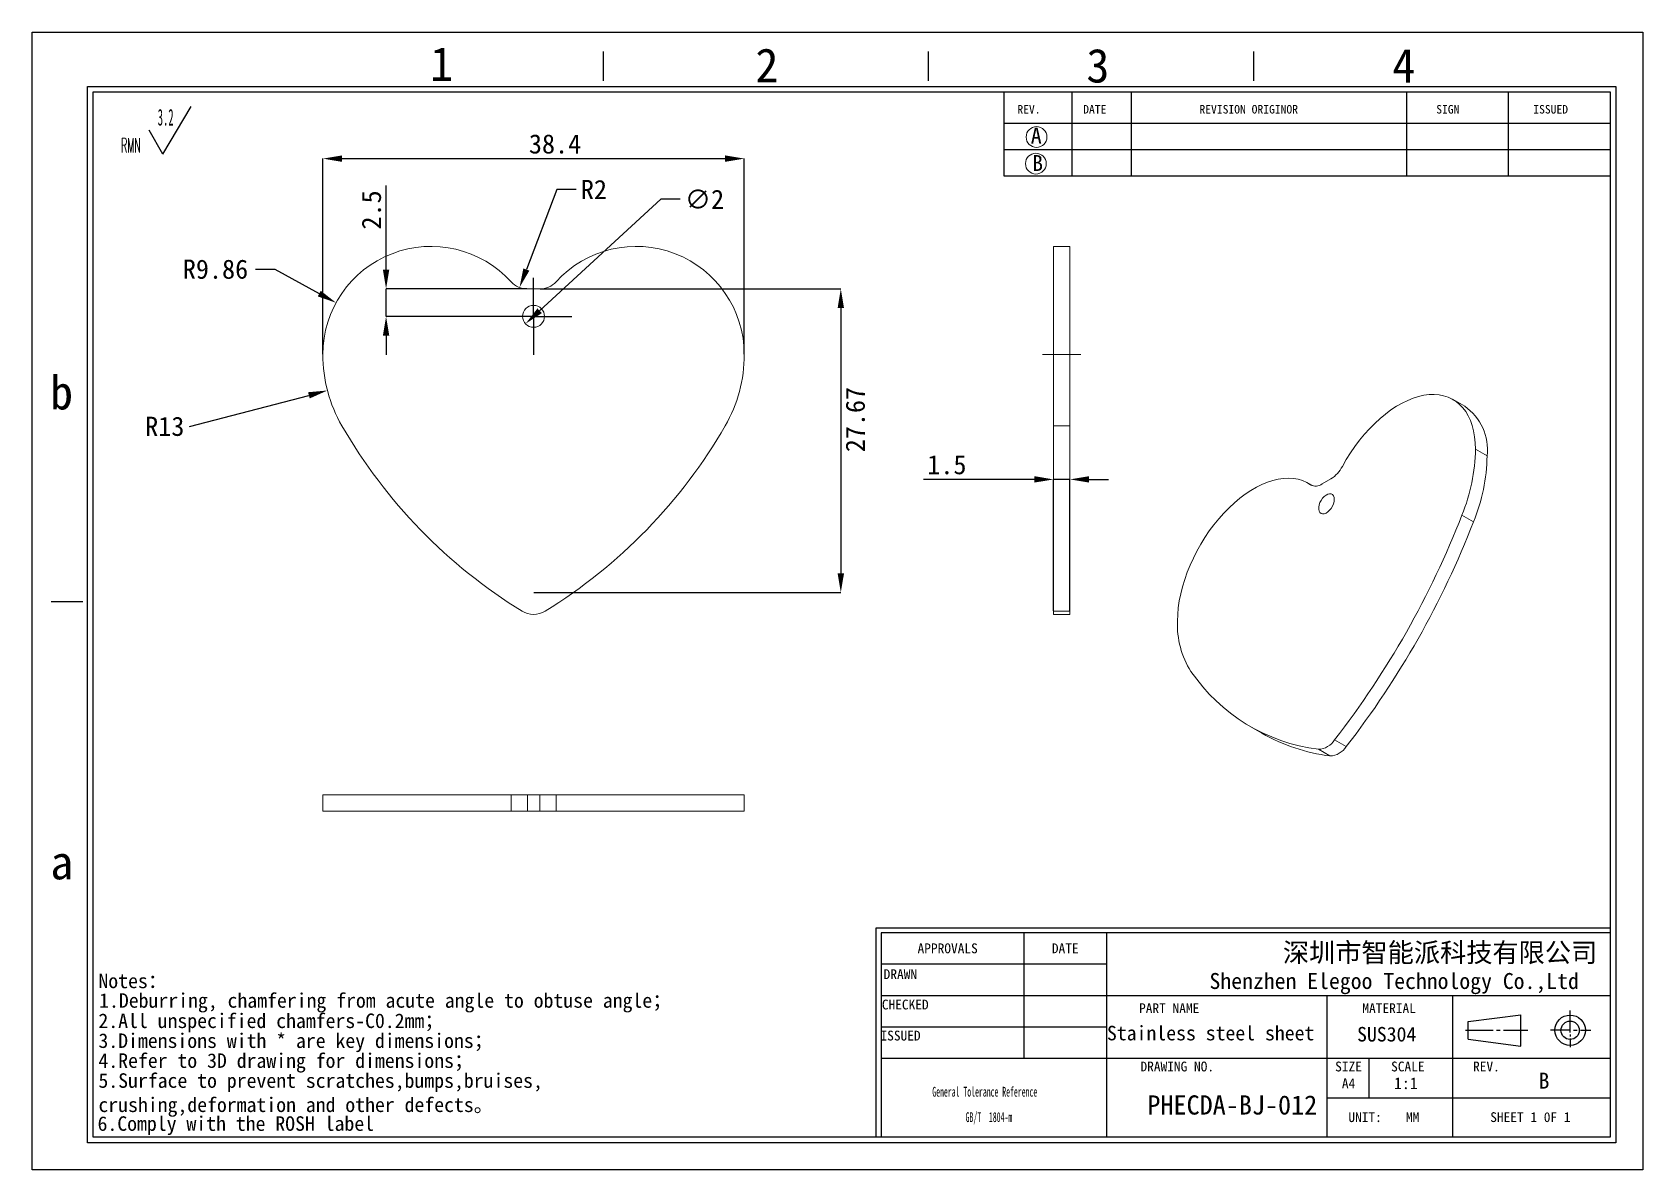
# Model space of a CAD drawing. Header units: millimetres. Extents: x 2 to 295, y 1 to 209.
import ezdxf

# ---------------------------------------------------------------- set-up
doc = ezdxf.new("R2010")
doc.units = ezdxf.units.MM
doc.header["$PDSIZE"] = -1
doc.linetypes.add('CENTERX2', pattern=[20.32, 12.7, -2.54, 2.54, -2.54])
doc.layers.add('SLD-0', color=179, linetype='Continuous')
doc.layers.add('蓝色线', color=5, linetype='Continuous', lineweight=15)
doc.styles.add('3', font='simfang.ttf')
doc.styles.add('C', font='simfang.ttf')
doc.styles.add('SLDTEXTSTYLE1', font='TXT', dxfattribs={"width": 0.469, "bigfont": 'bigfont'})
doc.styles.add('SLDTEXTSTYLE2', font='TXT', dxfattribs={"width": 0.469})
doc.styles.add('SLDTEXTSTYLE8', font='TXT', dxfattribs={"width": 0.484})
doc.dimstyles.new('SLDDIMSTYLE0', dxfattribs={"dimtxt": 3.5, "dimasz": 3.5, "dimexe": 0, "dimexo": 0.0625, "dimgap": 0.875, "dimtad": 0, "dimtih": 1, "dimtoh": 1, "dimlfac": 0.5, "dimrnd": 1e-09, "dimzin": 12, "dimdsep": 46, "dimtxsty": 'SLDTEXTSTYLE2', "dimsah": 1, "dimcen": 0, "dimadec": 0, "dimazin": 3, "dimtfac": 1, "dimtmove": 0, "dimatfit": 3, "dimfxl": 1, "dimfrac": 2, "dimtolj": 1, "dimtzin": 12, "dimarcsym": 0})
doc.dimstyles.new('SLDDIMSTYLE1', dxfattribs={"dimtxt": 3.5, "dimasz": 3.5, "dimexe": 0, "dimexo": 0.0625, "dimgap": 0.875, "dimtad": 0, "dimtih": 1, "dimtoh": 1, "dimlfac": 0.5, "dimrnd": 1e-09, "dimzin": 12, "dimdsep": 46, "dimtxsty": 'SLDTEXTSTYLE2', "dimsah": 1, "dimcen": 0, "dimadec": 0, "dimazin": 3, "dimtfac": 1, "dimtofl": 0, "dimtmove": 0, "dimatfit": 3, "dimfxl": 1, "dimfrac": 2, "dimtolj": 1, "dimtzin": 12, "dimarcsym": 0})
doc.dimstyles.new('SLDDIMSTYLE2', dxfattribs={"dimtxt": 3.5, "dimasz": 3.5, "dimexe": 0, "dimexo": 0.0625, "dimgap": 0.875, "dimtad": 0, "dimtih": 1, "dimtoh": 1, "dimlfac": 0.5, "dimrnd": 1e-09, "dimzin": 12, "dimdsep": 46, "dimtxsty": 'SLDTEXTSTYLE2', "dimsah": 1, "dimcen": 0, "dimadec": 0, "dimazin": 3, "dimtfac": 1, "dimtofl": 0, "dimtmove": 1, "dimatfit": 3, "dimfxl": 1, "dimfrac": 2, "dimtolj": 1, "dimtzin": 12, "dimarcsym": 0})
doc.dimstyles.new('SLDDIMSTYLE3', dxfattribs={"dimtxt": 3.5, "dimasz": 3.5, "dimexe": 0, "dimexo": 0.0625, "dimgap": 0.875, "dimtad": 2, "dimlfac": 0.5, "dimrnd": 1e-09, "dimzin": 12, "dimdsep": 46, "dimtxsty": 'SLDTEXTSTYLE2', "dimsah": 1, "dimcen": 0.09, "dimadec": 0, "dimazin": 3, "dimtfac": 1, "dimtofl": 0, "dimtmove": 0, "dimatfit": 3, "dimfxl": 1, "dimfrac": 2, "dimtolj": 1, "dimtzin": 12, "dimarcsym": 0})
doc.dimstyles.new('SLDDIMSTYLE4', dxfattribs={"dimtxt": 3.5, "dimasz": 3.5, "dimexe": 0, "dimexo": 0.0625, "dimgap": 0.875, "dimtad": 2, "dimlfac": 0.5, "dimrnd": 1e-09, "dimzin": 12, "dimdsep": 46, "dimtxsty": 'SLDTEXTSTYLE2', "dimsah": 1, "dimcen": 0.09, "dimadec": 0, "dimazin": 3, "dimtfac": 1, "dimtmove": 0, "dimatfit": 0, "dimfxl": 1, "dimfrac": 2, "dimtolj": 1, "dimtzin": 12, "dimarcsym": 0})

# ---------------------------------------------------------------- blocks, each defined once
blk = doc.blocks.new('SW_NOTE_0')
at = {"layer": 'SLD-0', "color": 0, "attachment_point": 1, "style": 'C'}
for s, insert, char_height in [('Notes：', (0.25, 8.25), 2.646), ('1.Deburring, chamfering from acute angle to obtuse angle；', (0.38, 4.68), 2.6458), ('2.All unspecified chamfers-C0.2mm；', (0.25, 0.98), 2.6458), ('3.{\\fSimSun|b0|i0|c134|p2;Dimensions with * are key dimensions}；', (0.25, -2.65), 2.6458), ('4.Refer to 3D drawing for dimensions；', (0.25, -6.28), 2.6458), ('5.Surface to prevent scratches,bumps,bruises,\\Pcrushing,deformation and other defects。', (0.25, -9.92), 2.6458), ('6.Comply with the ROSH label', (0.09, -17.76), 2.6458)]:
    blk.add_mtext(s, dxfattribs=dict(at, insert=insert, char_height=char_height))
blk = doc.blocks.new('SW_NOTE_1')
at = {"layer": 'SLD-0', "color": 0}
for q in [(12.74, 9.16), (5.08, 4.83)]:
    blk.add_line((7.63, 0.49), q, dxfattribs=at)
at = {"layer": 'SLD-0', "color": 0, "attachment_point": 1}
for s, insert, char_height, style in [('3.2', (6.67, 8.73), 3.032, 'SLDTEXTSTYLE2'), ('{\\Ftxt,bigfont|c134;RMN}', (0, 3.41), 2.6458, 'SLDTEXTSTYLE1')]:
    blk.add_mtext(s, dxfattribs=dict(at, insert=insert, char_height=char_height, style=style))
blk = doc.blocks.new('SW_NOTE_2')
at = {"layer": 'SLD-0', "color": 0, "char_height": 1.7927, "attachment_point": 2, "style": 'SLDTEXTSTYLE8'}
for s, insert in [('General Tolerance Reference', (12.75, 2.31)), ('GB/T  1804-m', (13.51, -2.32))]:
    blk.add_mtext(s, dxfattribs=dict(at, insert=insert))
blk = doc.blocks.new('_D')
at = {"layer": 'Defpoints', "color": 0}
for p in [(94.43, 158.23), (91.49, 155.52)]:
    blk.add_point(p, dxfattribs=at)
at = {"layer": 'SLD-0', "color": 0, "lineweight": -2}
for p, q in [((116.17, 178.21), (94.06, 157.89)), ((119.67, 178.21), (116.17, 178.21))]:
    blk.add_line(p, q, dxfattribs=at)
at = {"layer": 'SLD-0', "color": 0}
blk.add_solid([(93.67, 158.32), (94.46, 157.46), (91.49, 155.52)], dxfattribs=at)
at = {"layer": 'SLD-0', "color": 0, "insert": (120.54, 179.96), "char_height": 3.5, "attachment_point": 1, "style": '3'}
blk.add_mtext('\\A1;∅2', dxfattribs=at)
blk = doc.blocks.new('_D_1')
at = {"layer": 'Defpoints', "color": 0}
for p in [(56.97, 159.35), (74.28, 149.9)]:
    blk.add_point(p, dxfattribs=at)
at = {"layer": 'SLD-0', "color": 0, "lineweight": -2}
for p, q in [((42.29, 165.45), (45.79, 165.45)), ((45.79, 165.45), (53.89, 161.03))]:
    blk.add_line(p, q, dxfattribs=at)
at = {"layer": 'SLD-0', "color": 0}
blk.add_solid([(54.17, 161.54), (53.62, 160.51), (56.97, 159.35)], dxfattribs=at)
at = {"layer": 'SLD-0', "color": 0, "insert": (29.04, 167.23), "char_height": 3.5, "attachment_point": 1, "style": '3'}
blk.add_mtext('\\A1;R9.86', dxfattribs=at)
blk = doc.blocks.new('_D_2')
at = {"layer": 'Defpoints', "color": 0}
for p in [(80.56, 149.9), (55.4, 143.36)]:
    blk.add_point(p, dxfattribs=at)
at = {"layer": 'SLD-0', "color": 0, "lineweight": -2}
blk.add_line((30.26, 136.81), (52.01, 142.47), dxfattribs=at)
at = {"layer": 'SLD-0', "color": 0}
blk.add_solid([(51.86, 143.04), (52.16, 141.91), (55.4, 143.36)], dxfattribs=at)
at = {"layer": 'SLD-0', "color": 0, "insert": (22.18, 138.58), "char_height": 3.5, "attachment_point": 1, "style": '3'}
blk.add_mtext('\\A1;R13', dxfattribs=at)
blk = doc.blocks.new('_D_3')
at = {"layer": 'Defpoints', "color": 0}
for p in [(91.82, 165.87), (90.4, 162.14)]:
    blk.add_point(p, dxfattribs=at)
at = {"layer": 'SLD-0', "color": 0, "lineweight": -2}
for p, q in [((97.2, 180), (91.65, 165.41)), ((100.7, 180), (97.2, 180))]:
    blk.add_line(p, q, dxfattribs=at)
at = {"layer": 'SLD-0', "color": 0}
blk.add_solid([(91.1, 165.61), (92.19, 165.2), (90.4, 162.14)], dxfattribs=at)
at = {"layer": 'SLD-0', "color": 0, "insert": (101.58, 181.75), "char_height": 3.5, "attachment_point": 1, "style": '3'}
blk.add_mtext('\\A1;R2', dxfattribs=at)
blk = doc.blocks.new('_D_4')
at = {"layer": 'Defpoints', "color": 0}
for p in [(94.09, 161.87), (92.96, 106.53), (148.95, 106.53)]:
    blk.add_point(p, dxfattribs=at)
at = {"layer": 'SLD-0', "color": 0, "lineweight": -2}
for p, q in [((94.15, 161.87), (148.95, 161.87)), ((148.95, 158.37), (148.95, 110.03)), ((93.02, 106.53), (148.95, 106.53))]:
    blk.add_line(p, q, dxfattribs=at)
at = {"layer": 'SLD-0', "color": 0}
for points in [[(148.37, 158.37), (149.54, 158.37), (148.95, 161.87)], [(148.37, 110.03), (149.54, 110.03), (148.95, 106.53)]]:
    blk.add_solid(points, dxfattribs=at)
at = {"layer": 'SLD-0', "color": 0, "insert": (149.83, 138.06), "char_height": 3.5, "attachment_point": 2, "rotation": 90, "style": '3'}
blk.add_mtext('\\A1;27.67', dxfattribs=at)
blk = doc.blocks.new('_D_5')
at = {"layer": 'Defpoints', "color": 0}
for p in [(66.08, 161.87), (91.82, 161.87), (85.96, 156.87)]:
    blk.add_point(p, dxfattribs=at)
at = {"layer": '蓝色线', "color": 0, "lineweight": -2}
for p, q in [((66.08, 165.37), (66.08, 180.7)), ((91.76, 161.87), (66.08, 161.87)), ((66.08, 156.87), (66.08, 161.87)), ((85.9, 156.87), (66.08, 156.87)), ((66.08, 153.37), (66.08, 149.87))]:
    blk.add_line(p, q, dxfattribs=at)
at = {"layer": '蓝色线', "color": 0}
for points in [[(65.5, 165.37), (66.66, 165.37), (66.08, 161.87)], [(65.5, 153.37), (66.66, 153.37), (66.08, 156.87)]]:
    blk.add_solid(points, dxfattribs=at)
at = {"layer": '蓝色线', "color": 0, "insert": (61.65, 176.27), "char_height": 3.5, "attachment_point": 2, "rotation": 90, "style": '3'}
blk.add_mtext('\\A1;2.5', dxfattribs=at)
blk = doc.blocks.new('_D_6')
at = {"layer": 'Defpoints', "color": 0}
for p in [(131.36, 185.63), (54.56, 149.9), (131.36, 149.9)]:
    blk.add_point(p, dxfattribs=at)
at = {"layer": 'SLD-0', "color": 0, "lineweight": -2}
for p, q in [((54.56, 149.97), (54.56, 185.63)), ((58.06, 185.63), (127.86, 185.63)), ((131.36, 149.97), (131.36, 185.63))]:
    blk.add_line(p, q, dxfattribs=at)
at = {"layer": 'SLD-0', "color": 0}
for points in [[(58.06, 186.21), (58.06, 185.04), (54.56, 185.63)], [(127.86, 186.21), (127.86, 185.04), (131.36, 185.63)]]:
    blk.add_solid(points, dxfattribs=at)
at = {"layer": 'SLD-0', "color": 0, "insert": (96.87, 190.06), "char_height": 3.5, "attachment_point": 2, "style": '3'}
blk.add_mtext('\\A1;38.4', dxfattribs=at)
blk = doc.blocks.new('SW_CENTERMARKSYMBOL_0')
at = {"layer": 'SLD-0', "color": 0}
for p, q in [((0, 5), (0, 7)), ((0, 0), (0, 5)), ((-5, 0), (-7, 0)), ((0, 0), (-5, 0)), ((0, 0), (0, -5)), ((0, 0), (5, 0)), ((5, 0), (7, 0)), ((0, -5), (0, -7))]:
    blk.add_line(p, q, dxfattribs=at)
blk = doc.blocks.new('_D_7')
at = {"layer": 'Defpoints', "color": 0}
for p in [(190.71, 127.15), (187.71, 103.13), (190.71, 103.13)]:
    blk.add_point(p, dxfattribs=at)
at = {"layer": 'SLD-0', "color": 0, "lineweight": -2}
for p, q in [((184.21, 127.15), (164.01, 127.15)), ((187.71, 103.19), (187.71, 127.15)), ((190.71, 127.15), (187.71, 127.15)), ((190.71, 103.19), (190.71, 127.15)), ((194.21, 127.15), (197.71, 127.15))]:
    blk.add_line(p, q, dxfattribs=at)
at = {"layer": 'SLD-0', "color": 0}
for points in [[(184.21, 127.74), (184.21, 126.57), (187.71, 127.15)], [(194.21, 127.74), (194.21, 126.57), (190.71, 127.15)]]:
    blk.add_solid(points, dxfattribs=at)
at = {"layer": 'SLD-0', "color": 0, "insert": (168.28, 131.59), "char_height": 3.5, "attachment_point": 2, "style": '3'}
blk.add_mtext('\\A1;1.5', dxfattribs=at)

msp = doc.modelspace()

# ---------------------------------------------------------------- linework, layer by layer
at = {"color": 7, "linetype": 'Continuous', "lineweight": 15}
for p, q in [((190.712, 169.627), (187.712, 169.627)), ((187.712, 169.627), (187.712, 149.904)), ((190.712, 169.627), (190.712, 149.904)), ((94.09, 161.874), (91.825, 161.874)), ((190.712, 149.904), (187.712, 149.904)), ((187.712, 149.904), (187.712, 136.915)), ((190.712, 149.904), (190.712, 136.915)), ((262.649, 140.486), (260.528, 141.711)), ((190.712, 136.915), (187.712, 136.915)), ((187.712, 136.915), (187.712, 103.129)), ((190.712, 136.915), (190.712, 103.129)), ((264.614, 132.68), (266.735, 131.456)), ((234.902, 126.01), (234.116, 126.463)), ((238.262, 127.242), (236.66, 126.317)), ((262.155, 120.655), (264.276, 119.43)), ((187.712, 103.129), (190.712, 103.129)), ((187.712, 102.535), (187.712, 103.129)), ((190.712, 103.129), (190.712, 102.535)), ((187.712, 102.535), (190.712, 102.535)), ((223.575, 82.11), (225.696, 80.886)), ((238.944, 79.668), (241.065, 78.443)), ((238.099, 76.731), (235.978, 77.955)), ((54.558, 66.642), (54.558, 69.642)), ((88.867, 69.642), (54.558, 69.642)), ((88.867, 66.642), (88.867, 69.642)), ((88.867, 69.642), (91.825, 69.642)), ((91.825, 69.642), (91.825, 66.642)), ((94.09, 69.642), (91.825, 69.642)), ((94.09, 66.642), (94.09, 69.642)), ((94.09, 69.642), (97.048, 69.642)), ((97.048, 69.642), (97.048, 66.642)), ((131.358, 69.642), (97.048, 69.642)), ((131.358, 66.642), (131.358, 69.642)), ((88.867, 66.642), (54.558, 66.642)), ((91.825, 66.642), (88.867, 66.642)), ((94.09, 66.642), (91.825, 66.642)), ((97.048, 66.642), (94.09, 66.642)), ((131.358, 66.642), (97.048, 66.642))]:
    msp.add_line(p, q, dxfattribs=at)
at = {"color": 1, "linetype": 'Continuous', "lineweight": 15}
msp.add_line((234.568, 126.177), (234.756, 126.068), dxfattribs=at)
at = {"color": 7, "linetype": 'Continuous', "lineweight": 15, "flags": 128}
for points in [[(264.614, 132.68), (264.577, 133.831), (264.466, 134.932), (264.282, 135.979), (264.026, 136.966), (263.699, 137.888), (263.304, 138.739), (262.841, 139.515), (262.313, 140.213), (261.724, 140.828), (261.076, 141.357), (260.373, 141.797), (259.619, 142.146), (258.817, 142.403), (257.972, 142.565), (257.088, 142.632), (256.171, 142.604), (255.224, 142.481), (254.253, 142.263), (253.262, 141.951), (252.259, 141.548), (251.246, 141.055), (250.231, 140.474), (249.218, 139.81), (248.212, 139.066), (247.22, 138.245), (246.246, 137.351), (245.295, 136.391), (244.373, 135.367), (243.484, 134.287), (242.633, 133.156), (241.825, 131.98), (241.064, 130.764), (240.353, 129.517)], [(234.568, 126.177), (233.858, 126.605), (233.097, 126.941), (232.288, 127.184), (231.438, 127.333), (230.549, 127.387), (229.627, 127.345), (228.676, 127.208), (227.702, 126.977), (226.709, 126.652), (225.704, 126.236), (224.691, 125.731), (223.675, 125.138), (222.663, 124.463), (221.659, 123.707), (220.669, 122.875), (219.698, 121.972), (218.751, 121.002), (217.833, 119.971), (216.95, 118.883), (216.104, 117.745), (215.303, 116.563), (214.548, 115.343), (213.845, 114.091), (213.198, 112.814), (212.608, 111.519), (212.081, 110.212), (211.618, 108.902), (211.222, 107.593), (210.895, 106.294), (210.639, 105.012), (210.456, 103.753), (210.345, 102.523), (210.308, 101.33)], [(238.875, 123.513), (238.837, 123.868), (238.725, 124.159), (238.544, 124.372), (238.305, 124.494), (238.021, 124.519), (237.706, 124.447), (237.379, 124.279), (237.055, 124.027), (236.754, 123.703), (236.49, 123.324), (236.279, 122.912), (236.132, 122.488), (236.056, 122.075), (236.056, 121.696), (236.132, 121.371), (236.279, 121.117), (236.49, 120.948), (236.754, 120.874), (237.055, 120.898), (237.379, 121.019), (237.706, 121.23), (238.021, 121.52), (238.305, 121.874), (238.544, 122.272), (238.725, 122.693), (238.837, 123.114), (238.875, 123.513)]]:
    msp.add_lwpolyline(points, dxfattribs=at)
at = {"color": 7, "linetype": 'Continuous', "lineweight": 15}
msp.add_circle((92.958, 156.874), 2, dxfattribs=at)
for centre, radius, start, end in [((74.282, 149.904), 19.724, 42.31228, 180), ((111.634, 149.904), 19.724, 0, 137.68772), ((91.825, 165.874), 4, 222.31228, 270), ((94.09, 165.874), 4, 270, 317.68772), ((80.558, 149.904), 26, 180, 209.97181), ((105.358, 149.904), 26, 330.02819, 0), ((257.051, 132.513), 9.742, 353.76534, 54.92248), ((141.197, 184.874), 96, 209.97181, 238.37639), ((44.719, 184.874), 96, 301.62361, 330.02819), ((230.779, 133.334), 33.841, 337.99677, 358.89345), ((235.152, 132.2), 5.853, 302.09581, 332.71277), ((232.9, 132.109), 33.841, 337.99677, 358.89345), ((235.504, 127.89), 1.952, 241.35961, 306.29746), ((109.158, 180.232), 164.188, 322.22976, 338.724), ((111.279, 179.008), 164.188, 322.22976, 338.724), ((92.958, 106.535), 4, 238.37639, 301.62361), ((226.258, 100.676), 15.964, 177.65342, 212.31177), ((240.145, 110.853), 33.16, 214.34763, 262.78119), ((242.318, 109.915), 33.451, 240.2045, 262.75387), ((235.856, 81.592), 3.639, 271.92459, 328.07003), ((237.977, 80.368), 3.639, 271.92459, 328.07003)]:
    msp.add_arc(centre, radius, start, end, dxfattribs=at)
at = {"layer": 'SLD-0'}
for p, q in [((1.591, 208.674), (295.107, 208.674)), ((1.591, 1.294), (1.591, 208.674)), ((295.107, 208.674), (295.107, 1.294)), ((12.675, 7.219), (12.675, 197.811)), ((12.675, 197.811), (289.181, 197.811)), ((252.017, 197.811), (252.017, 182.514)), ((270.599, 197.811), (270.599, 182.514)), ((289.181, 197.811), (289.181, 7.219)), ((289.181, 7.219), (12.675, 7.219)), ((295.107, 1.294), (1.591, 1.294))]:
    msp.add_line(p, q, dxfattribs=at)
at = {"layer": 'SLD-0', "color": 6, "linetype": 'Continuous'}
for p, q in [((105.701, 199.786), (105.701, 205.169)), ((164.952, 199.786), (164.952, 205.169)), ((224.204, 199.786), (224.204, 205.169)), ((11.687, 6.231), (11.687, 198.799)), ((11.687, 198.799), (290.169, 198.799)), ((290.169, 198.799), (290.169, 6.231)), ((10.805, 104.853), (5.068, 104.853)), ((290.169, 6.231), (11.687, 6.231))]:
    msp.add_line(p, q, dxfattribs=at)
at = {"layer": 'SLD-0', "color": 179, "linetype": 'Continuous'}
for p, q in [((178.659, 197.811), (178.659, 182.514)), ((191.05, 197.811), (191.05, 182.514)), ((201.886, 197.811), (201.886, 182.514)), ((178.659, 192.074), (289.181, 192.074)), ((178.659, 187.294), (289.181, 187.294)), ((178.659, 182.514), (289.181, 182.514)), ((289.181, 45.329), (155.33, 45.329)), ((155.33, 45.329), (155.33, 7.219)), ((289.181, 44.506), (156.286, 44.506)), ((156.286, 44.506), (156.286, 7.219)), ((182.281, 44.506), (182.281, 21.56)), ((197.398, 44.506), (197.398, 7.219)), ((197.398, 38.77), (156.286, 38.77)), ((289.181, 33.033), (156.286, 33.033)), ((237.553, 33.033), (237.553, 7.219)), ((260.499, 7.219), (260.499, 33.033)), ((263.255, 28.354), (272.888, 29.538)), ((272.888, 23.846), (272.888, 29.538)), ((281.869, 26.35), (281.869, 30.316)), ((197.398, 27.297), (156.286, 27.297)), ((262.786, 26.733), (267.83, 26.733)), ((263.255, 25.106), (263.255, 28.354)), ((268.461, 26.733), (269.091, 26.733)), ((269.722, 26.733), (274.136, 26.733)), ((281.869, 26.733), (278.268, 26.733)), ((282.5, 26.733), (283.13, 26.733)), ((283.761, 26.733), (285.653, 26.733)), ((263.255, 25.106), (272.888, 23.846)), ((281.869, 25.966), (281.869, 25.583)), ((281.869, 25.2), (281.869, 23.667)), ((289.181, 21.56), (156.286, 21.56)), ((245.202, 21.56), (245.202, 14.39)), ((237.553, 14.39), (289.181, 14.39))]:
    msp.add_line(p, q, dxfattribs=at)
at = {"layer": 'SLD-0', "linetype": 'CENTERX2', "lineweight": 0}
msp.add_line((192.712, 149.904), (185.712, 149.904), dxfattribs=at)
at = {"layer": 'SLD-0', "lineweight": 0}
for centre in [(184.622, 189.564), (184.499, 184.715)]:
    msp.add_circle(centre, 1.894, dxfattribs=at)
at = {"layer": 'SLD-0', "color": 179, "linetype": 'Continuous'}
for radius in [2.771, 1.669]:
    msp.add_circle((281.869, 26.733), radius, dxfattribs=at)

# ---------------------------------------------------------------- block references
at = {"layer": 'SLD-0'}
for name, p in [('SW_NOTE_1', (17.795, 185.957)), ('SW_CENTERMARKSYMBOL_0', (92.958, 156.874))]:
    msp.add_blockref(name, p, dxfattribs=at)
at = {"layer": 'SLD-0', "color": 5}
msp.add_blockref('SW_NOTE_0', (13.409, 28.804), dxfattribs=at)
at = {"layer": 'SLD-0', "color": 179}
msp.add_blockref('SW_NOTE_2', (162.438, 14.111), dxfattribs=at)

# ---------------------------------------------------------------- texts
at = {"layer": 'SLD-0', "style": '3'}
for s, insert, char_height, attachment_point in [('1', (74.111, 205.971), 6.172, 1), ('2', (133.388, 205.728), 6.172, 1), ('3', (193.707, 205.666), 6.172, 1), ('4', (249.441, 205.659), 6.172, 1), ('A', (183.578, 191.286), 2.903, 1), ('B', (183.832, 186.271), 2.903, 1), ('b', (4.835, 146.092), 6.172, 1), ('a', (4.88, 60.423), 6.172, 1), ('深圳市智能派科技有限公司', (258.161, 42.656), 3.5, 2), ('Stainless steel sheet', (216.353, 27.537), 2.64583, 2), ('SUS304', (248.435, 27.329), 2.6458, 2), ('B', (276.114, 18.995), 2.91, 1), ('PHECDA-BJ-012', (204.82, 14.865), 3.5, 1)]:
    msp.add_mtext(s, dxfattribs=dict(at, insert=insert, char_height=char_height, attachment_point=attachment_point))
at = {"layer": 'SLD-0', "color": 179, "style": '3'}
for s, insert, char_height, attachment_point in [('REV.', (181.129, 195.4), 1.5536, 1), ('DATE', (193.126, 195.4), 1.5536, 1), ('REVISION ORIGINOR', (214.308, 195.4), 1.55363, 1), ('SIGN', (257.466, 195.4), 1.5536, 1), ('ISSUED', (275.148, 195.4), 1.5536, 1), ('APPROVALS', (168.427, 42.563), 1.7927, 2), ('DATE', (189.85, 42.563), 1.7927, 2), ('DRAWN', (159.804, 37.853), 1.7927, 2), ('Shenzhen Elegoo Technology Co.,Ltd', (249.798, 37.165), 2.91042, 2), ('CHECKED', (160.696, 32.315), 1.7927, 2), ('PART NAME', (208.794, 31.645), 1.7927, 2), ('MATERIAL', (248.88, 31.645), 1.7927, 2), ('ISSUED', (159.837, 26.654), 1.7927, 2), ('DRAWING NO.', (210.268, 21.022), 1.79265, 2), ('SIZE', (241.479, 21.022), 1.7927, 2), ('SCALE', (252.289, 21.022), 1.7927, 2), ('REV.', (266.61, 21.022), 1.7927, 2), ('A4', (241.49, 17.953), 1.7927, 2), ('1:1', (251.93, 18.121), 2.1167, 2), ('UNIT:', (244.499, 11.791), 1.7927, 2), ('MM', (253.161, 11.791), 1.7927, 2), ('SHEET 1 0F 1', (274.62, 11.791), 1.79265, 2)]:
    msp.add_mtext(s, dxfattribs=dict(at, insert=insert, char_height=char_height, attachment_point=attachment_point))

# ---------------------------------------------------------------- dimensions: what is measured, and where the dimension line sits
at = {"layer": 'SLD-0'}
for base, p1, p2, dimstyle, picture, middle in [((131.358, 185.627), (54.558, 149.904), (131.358, 149.904), 'SLDDIMSTYLE3', '_D_6', (96.865, 185.627)), ((190.712, 127.152), (187.712, 103.129), (190.712, 103.129), 'SLDDIMSTYLE4', '_D_7', (168.279, 127.152))]:
    dim = msp.add_linear_dim(base=base, p1=p1, p2=p2, dimstyle=dimstyle, override={"dimtxsty": '3'}, dxfattribs=at)
    dim.commit()
    dim.dimension.update_dxf_attribs({"geometry": picture, "text_midpoint": middle, "dimtype": 160})
for center, mpoint, dimstyle, picture, middle in [((91.825, 165.874), (90.402, 162.135), 'SLDDIMSTYLE2', '_D_3', (97.2, 180)), ((74.282, 149.904), (56.967, 159.35), 'SLDDIMSTYLE1', '_D_1', (35.226, 165.448)), ((80.558, 149.904), (55.396, 143.355), 'SLDDIMSTYLE1', '_D_2', (30.256, 136.812))]:
    dim = msp.add_radius_dim(center=center, mpoint=mpoint, dimstyle=dimstyle, override={"dimtxsty": '3'}, dxfattribs=at)
    dim.commit()
    dim.dimension.update_dxf_attribs({"geometry": picture, "text_midpoint": middle, "dimtype": 164})
dim = msp.add_diameter_dim_2p(p1=(94.43, 158.227), p2=(91.485, 155.52), dimstyle='SLDDIMSTYLE0', override={"dimtxsty": '3'}, dxfattribs=at)
dim.commit()
dim.dimension.update_dxf_attribs({"geometry": '_D', "text_midpoint": (123.235, 178.213), "dimtype": 163})
dim = msp.add_linear_dim(base=(148.954, 106.535), p1=(94.09, 161.874), p2=(92.958, 106.535), angle=90, dimstyle='SLDDIMSTYLE3', override={"dimtxsty": '3'}, dxfattribs=at)
dim.commit()
dim.dimension.update_dxf_attribs({"geometry": '_D_4', "text_midpoint": (148.954, 138.063), "dimtype": 160})
at = {"layer": '蓝色线'}
dim = msp.add_linear_dim(base=(66.081, 161.874), p1=(85.958, 156.874), p2=(91.825, 161.874), angle=90, dimstyle='SLDDIMSTYLE4', override={"dimtxsty": '3'}, dxfattribs=at)
dim.commit()
dim.dimension.update_dxf_attribs({"geometry": '_D_5', "text_midpoint": (66.081, 176.272), "dimtype": 160})

doc.saveas('drawing.dxf')
